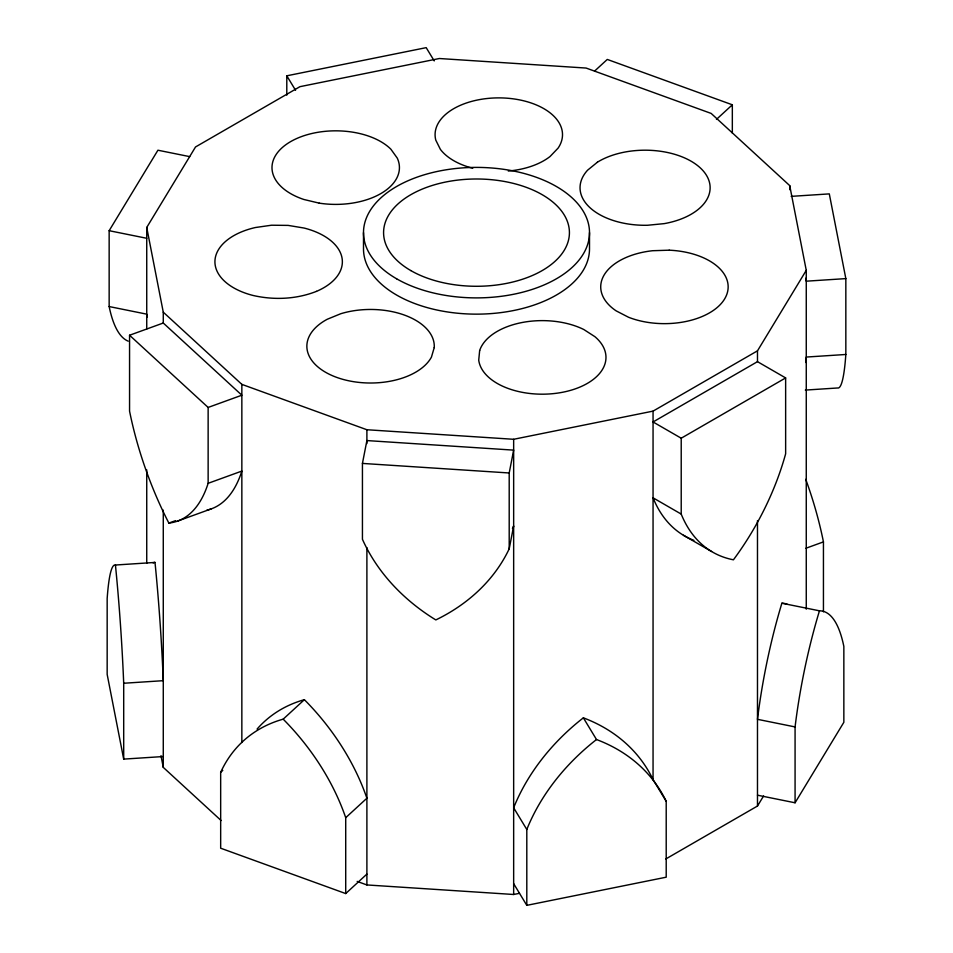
<?xml version="1.0" encoding="UTF-8"?>
<svg xmlns="http://www.w3.org/2000/svg" width="953" height="953" viewBox="0 0 953 953"><rect width="100%" height="100%" fill="white"/><g stroke="black" fill="none" stroke-linecap="round" stroke-linejoin="round"><path stroke-width="1.43" d="M362.438 463.42L366.893 440.572L513.655 450.126L509.2 472.974L509.2 548.833A194.15 157.531 11 0 1 435.819 619.926A194.15 157.531 11 0 1 362.438 539.291L362.438 463.42L509.2 472.974M509.2 548.833L513.655 525.985A194.15 157.531 11 0 1 512.452 528.462M128.214 341.162A194.15 52.355 -78.6 0 1 109.154 306.556L109.154 230.697L157.924 150.217L189.73 156.637M146.738 328.988L146.738 227.445L195.52 146.965L299.945 86.675L439.345 58.514L586.107 68.056L711.152 113.419L789.727 185.621L806.262 270.354L806.262 609.181M146.738 227.445L163.273 312.179L241.848 384.369L366.893 429.743L513.655 439.285L653.055 411.124L757.48 350.835L806.262 270.354M665.79 858.975L757.48 806.035L763.579 795.969M795.076 802.783L843.846 722.303L843.846 646.444A194.15 52.355 -78.6 0 0 819.461 610.813L781.877 603.225A194.15 52.355 -78.6 0 0 757.48 719.324L795.076 726.925L795.076 802.783L757.48 795.195M594.577 71.106L607.287 59.431L732.333 104.794L732.333 133.063M716.453 119.399L732.333 104.794M366.893 874.104L345.713 893.569L220.667 848.206L220.667 772.335L222.776 770.393M220.667 772.335A194.15 134.23 47.4 0 1 283.184 719.158L304.376 699.681A194.15 134.23 47.4 0 1 366.893 798.233L345.713 817.698L345.713 893.569M785.641 377.924L757.48 361.663L653.055 421.965L681.216 438.213L785.641 377.924L785.641 453.795A194.15 112.097 -60 0 1 733.429 559.804A194.15 112.097 -60 0 1 681.216 514.084L653.055 497.823A194.15 112.097 -60 0 0 693.879 540.327M129.56 335.242L163.273 323.019L241.848 395.209L208.135 407.443L129.56 335.242L129.56 411.112A194.15 84.34 70.1 0 0 168.848 523.078L175.59 520.636M168.848 523.078A194.15 84.34 70.1 0 0 208.135 483.314L241.848 471.08A194.15 84.34 70.1 0 1 206.932 510.129M177.413 521.148L211.137 508.926M805.916 548.249L823.44 541.888A194.15 84.34 70.1 0 0 805.738 479.335M286.793 95.145L286.793 75.811L426.194 47.65L434.234 60.909M357.172 881.418L366.893 884.944L513.655 894.486L519.468 893.318M526.806 905.35L666.207 877.189L666.207 801.318L653.055 779.625A194.15 149.621 -31.2 0 0 583.355 717.835A194.15 149.621 -31.2 0 0 513.655 807.787L526.806 829.479L526.806 905.35L513.655 883.645M791.193 196.366L829.301 193.888L845.835 278.61L845.835 354.48A194.15 17.75 86.3 0 1 837.568 387.978L805.321 390.087M845.835 278.61L806.262 281.183L805.69 278.264M845.835 354.48L806.262 357.053A194.15 17.75 86.3 0 1 805.833 362.485M123.699 759.112L107.165 674.39L107.165 598.52A194.15 17.75 86.3 0 1 115.432 565.022L155.005 562.437A194.15 17.75 86.3 0 1 163.273 680.68L123.699 683.253L123.699 759.112L163.273 756.539M109.154 230.697L146.738 238.286M109.154 306.556L146.738 314.156A194.15 52.355 -78.6 0 0 147.346 316.968M683.42 535.252L711.581 551.501M160.997 755.693L163.273 767.379L221.108 820.521M286.793 75.811L295.561 90.273M583.355 717.835L596.507 739.54A194.15 149.621 -31.2 0 1 666.207 801.318M823.44 541.888L823.44 611.802M789.727 185.621L789.727 189.683M757.48 350.835L757.48 361.663M757.48 520.588L757.48 806.035M681.216 438.213L681.216 514.084M653.055 411.124L653.055 779.625M589.502 232.639L589.502 248.9A113.002 65.245 0 0 1 476.5 314.145A113.002 65.245 0 0 1 363.498 248.9L363.498 232.639M513.655 439.285L513.655 894.486M366.893 429.743L366.893 443.55M366.893 547.594L366.893 884.944M241.848 384.369L241.848 742.494M208.135 407.443L208.135 483.314M163.273 312.179L163.273 323.019M163.273 510.117L163.273 767.379M146.738 469.877L146.738 563.318M508.294 171.04A63.72 36.786 0 0 0 550.06 156.506L558.101 148.108A63.72 36.786 0 0 0 505.924 98.111A63.72 36.786 0 0 0 435.795 140.151L440.393 149.383A63.72 36.786 0 0 0 472.736 168.24M781.877 603.225A194.15 52.355 -78.6 0 1 787.19 604.25M795.076 726.925A194.15 52.355 -78.6 0 1 819.461 610.813M257.072 729.093A194.15 134.23 47.4 0 1 304.376 699.681M153.207 562.997A194.15 17.75 86.3 0 1 155.005 562.437M115.432 565.022A194.15 17.75 86.3 0 1 123.699 683.253M526.806 829.479A194.15 149.621 -31.2 0 1 596.507 739.54M283.184 719.158A194.15 134.23 47.4 0 1 345.713 817.698M479.657 350.561L478.728 360.151A63.72 36.786 0 0 0 563.306 392.124A63.72 36.786 0 0 0 594.91 336.683L583.82 329.524A63.72 36.786 0 0 0 479.657 350.561M434.234 347.607L431.447 357.077A63.72 36.786 0 0 1 336.671 377.376A63.72 36.786 0 0 1 327.236 319.267L340.793 313.716A63.72 36.786 0 0 1 434.234 347.607M597.412 162.201L587.584 170.194A65.042 37.548 0 0 0 647.528 225.265L664.265 223.621A65.042 37.548 0 0 0 700.157 167.764A65.042 37.548 0 0 0 597.412 162.201M316.479 291.368C296.407 299.278 274.119 300.255 253.164 295.49A63.72 36.786 0 0 1 214.937 261.086A63.72 36.786 0 0 1 255.368 227.529L271.51 225.218L288.14 225.396L304.126 228.053A63.72 36.786 0 0 1 316.479 291.368M669.197 250.186L652.591 250.722A63.72 36.786 0 0 0 616.138 310.857L628.539 317.254A63.72 36.786 0 0 0 724.578 299.016A63.72 36.786 0 0 0 669.197 250.186M319.219 203.144L303.852 199.475A63.72 36.786 0 0 1 290.653 141.604A63.72 36.786 0 0 1 390.885 149.216L397.258 158.091A63.72 36.786 0 0 1 319.219 203.144M410.803 270.569A92.917 53.642 0 0 0 566.249 246.529A92.917 53.642 0 0 0 452.449 180.82A92.917 53.642 0 0 0 410.803 270.569M396.591 278.776A113.002 65.245 0 0 0 585.654 249.531A113.002 65.245 0 0 0 447.255 169.622A113.002 65.245 0 0 0 396.591 278.776"/></g></svg>
